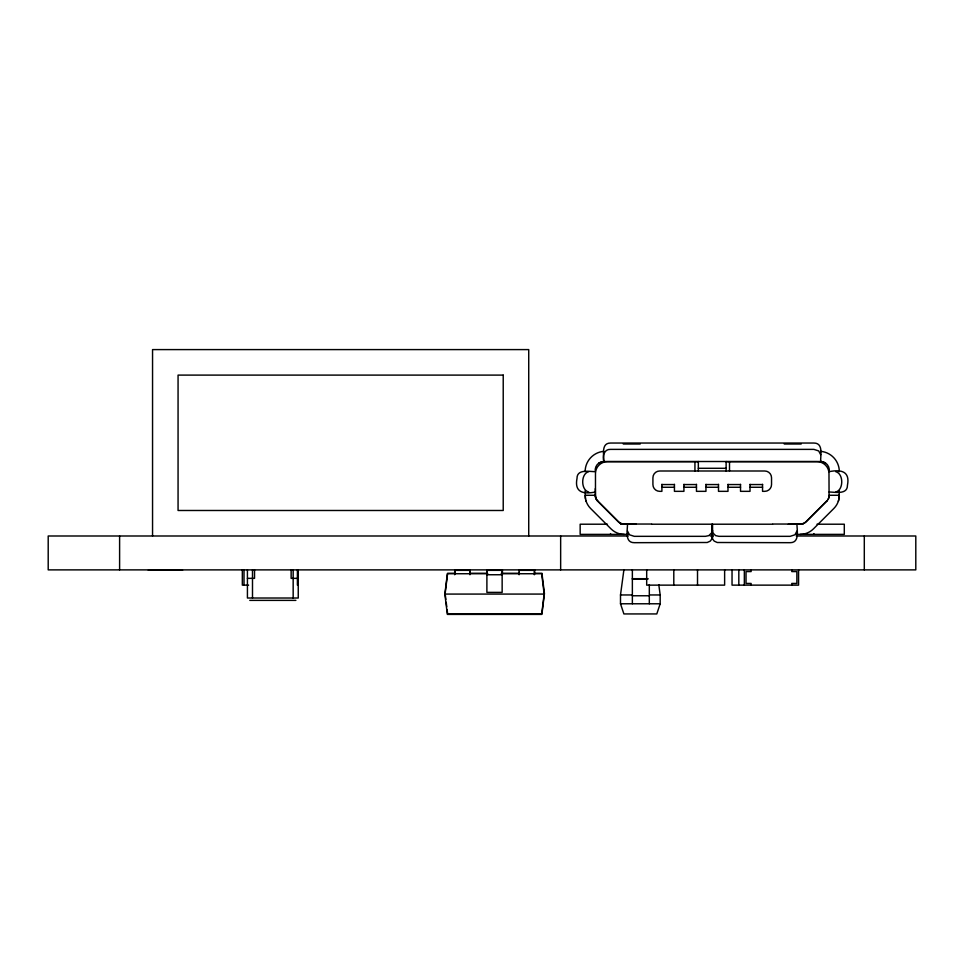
<?xml version="1.0" encoding="UTF-8"?>
<svg xmlns="http://www.w3.org/2000/svg" width="964" height="964" viewBox="0 0 964 964"><rect width="100%" height="100%" fill="white"/><g stroke="black" fill="none" stroke-linecap="round" stroke-linejoin="round"><path stroke-width="1.45" d="M595.33 492.014C582.883 494.532 574.315 492.05 577.002 478.457C576.882 468.757 589.305 471.649 595.33 471.673A8.616 8.616 0 0 1 603.777 461.515C604.103 455.574 600.741 442.97 610.549 443.042L813.893 443.042C823.714 442.97 820.352 455.574 820.677 461.515A8.616 8.616 0 0 1 829.148 471.673C841.584 469.143 850.128 471.661 847.452 485.229C847.573 494.93 835.149 492.038 829.112 492.014M825.425 462.937L820.677 461.166M501.256 573.737L541.672 573.737L544.166 594.077L541.672 614.405L447.368 614.405L444.862 594.077L447.368 573.737L487.784 573.737M658.786 584.642L660.183 594.957L660.183 603.777L656.797 613.935L623.889 613.935L620.503 603.777L620.503 594.957L623.889 569.881M838.957 498.918L839.319 490.857M796.951 531.043L794.963 534.791L790.167 536.333L718.999 536.333L715.613 535.623L712.565 532.61M838.331 501.268L838.68 500.111M828.269 499.027L828.498 498.521A8.616 8.531 0 0 0 829.076 496.388L828.98 473.541A11.857 11.857 0 0 0 817.111 461.684L726.121 461.684M711.89 532.61L708.829 535.623L705.443 536.333L634.276 536.333L629.48 534.791L627.492 531.043M800.216 524.211A8.471 8.471 0 0 0 806.205 521.729L827.028 500.882M826.497 501.208L806.145 521.56A8.471 8.471 0 0 1 800.144 524.042L772.887 524.042M599.03 462.937L603.777 461.515L820.677 461.515M623.262 444.006L640.204 444.006M784.238 444.006L801.192 444.006M588.715 471.673C580.702 473.625 580.702 490.074 588.715 492.014M835.74 492.014C843.741 490.074 843.741 473.625 835.74 471.673M698.334 461.684L607.332 461.684A11.857 11.857 0 0 0 595.475 473.541L595.475 495.207A8.471 8.471 0 0 0 597.957 501.208L618.31 521.56A8.471 8.471 0 0 0 624.298 524.042L651.556 524.042M698.334 468.287L726.121 468.287M661.894 484.555L674.439 484.555M683.922 484.555L696.466 484.555M705.949 484.555L718.493 484.555M727.989 484.555L740.521 484.555M750.016 484.555L762.548 484.555M661.894 487.266L674.439 487.266M683.922 487.266L696.466 487.266M705.949 487.266L718.493 487.266M727.989 487.266L740.521 487.266M750.016 487.266L762.548 487.266M607.441 524.211L580.159 524.211L580.159 534.381L628.54 534.381M620.635 524.211L636.144 524.211M651.929 524.211L772.526 524.211M788.311 524.211L802.831 524.211M817.002 524.211L844.295 524.211L844.295 534.381L796.228 534.381M711.89 530.983L712.866 530.983M628.299 535.996L48.2 535.996L48.2 569.881L915.8 569.881L915.8 535.996L796.252 535.996M710.323 535.996L713.324 535.996M148.311 570.254L182.582 570.254M455.116 573.267L447.633 573.267L445.139 593.607L445.85 599.415M470.095 573.267L486.555 573.267M501.521 573.267L519.488 573.267M534.454 573.267L541.937 573.267L544.443 593.607L541.937 613.935L447.633 613.935L447.103 609.585M486.892 574.749L502.148 574.749M247.423 578.352L254.532 578.352L254.532 569.881M298.25 578.352L291.14 578.352L291.14 569.881M632.36 578.689L647.892 578.689M632.36 579.039L647.892 579.039M248.604 585.136L242.326 585.136L242.326 569.881M444.862 594.077L544.166 594.077M620.503 594.957L632.264 594.957M649.893 594.957L660.183 594.957M632.36 595.764L649.314 595.764M249.784 600.379L295.876 600.379M620.503 603.777L660.183 603.777M597.415 500.882L618.237 521.729A8.471 8.471 0 0 0 624.226 524.211M596.174 499.027L595.945 498.521A8.616 8.531 0 0 1 595.378 496.388L595.306 488.628M585.775 500.111L586.124 501.268M820.677 454.683L818.689 450.935L813.893 449.381L610.549 449.381C604.006 448.983 602.392 456.382 603.777 461.515M585.497 498.918L585.136 490.857M446.212 602.319L446.742 606.681M864.298 535.996L864.298 569.881M813.893 533.598L813.893 534.381M798.566 569.881L798.566 585.136L732.038 585.136L732.038 569.881M796.951 524.211C796.951 530.248 799.903 542.756 790.167 542.684L717.252 542.503L714.216 541.129L712.565 538.96L712.565 524.211M791.781 569.881L791.781 571.58L796.866 571.58L796.866 583.437L791.781 583.437L791.781 585.136M762.548 484.326L762.548 491.339L764.753 491.339A6.772 6.772 0 0 0 771.537 484.555L771.537 477.783A6.772 6.772 0 0 0 764.753 470.998L659.689 470.998A6.772 6.772 0 0 0 652.917 477.783L652.917 484.555A6.772 6.772 0 0 0 659.689 491.339L661.894 491.339L661.894 484.326M751.113 569.881L751.113 571.58L746.028 571.58L746.028 583.437L751.113 583.437L751.113 585.136M750.016 484.326L750.016 491.339L740.521 491.339L740.521 484.326M744.341 569.881L744.341 585.136M738.822 569.881L738.822 585.136M729.507 461.684L729.507 470.998M727.989 484.326L727.989 491.339L718.493 491.339L718.493 484.326M726.121 461.515L726.121 470.998M724.627 569.881L724.627 585.136L646.687 585.136L646.687 569.881M711.89 524.211L711.89 538.96L710.239 541.129L707.202 542.503L634.276 542.684C624.539 542.756 627.504 530.248 627.492 524.211M705.949 484.326L705.949 491.339L696.466 491.339L696.466 484.326M698.334 461.515L698.334 470.998M697.514 569.881L697.514 585.136M694.936 461.684L694.936 470.998M683.922 484.326L683.922 491.339L674.439 491.339L674.439 484.326M673.8 569.881L673.8 585.136M649.314 584.606L649.314 603.777M632.36 569.881L632.36 603.777M610.549 533.598L610.549 534.381M560.65 535.996L560.65 569.881M534.61 569.881L534.61 574.291M534.333 574.749L534.333 570.351L519.09 570.351L519.09 574.749M528.73 535.996L528.73 349.595L152.553 349.595L152.553 535.996M519.355 569.881L519.355 570.977M502.413 569.881L502.413 574.291M487.169 569.881L487.169 574.291M470.215 569.881L470.215 574.291M469.95 574.749L469.95 570.351L454.695 570.351L454.695 574.749M454.972 569.881L454.972 574.291M298.238 569.881L298.25 598.017L247.423 598.017L247.423 569.881M297.406 569.881L297.406 585.136M293.164 569.881L293.164 598.017M252.496 569.881L252.496 598.017M244.013 569.881L244.013 585.136M119.608 535.996L119.608 569.881M826.666 501.268A8.471 8.471 0 0 0 829.148 495.279L839.319 495.279A18.641 18.641 0 0 1 833.86 508.462L813.399 528.911A18.641 18.641 0 0 1 800.216 534.381M820.677 451.345A20.413 20.413 0 0 1 839.319 471.673M585.136 471.673A20.413 20.413 0 0 1 603.777 451.345M624.226 534.381A18.641 18.641 0 0 1 611.043 528.911L590.595 508.462A18.641 18.641 0 0 1 585.136 495.279L595.306 495.279A8.471 8.471 0 0 0 597.788 501.268M503.22 375.104L178.063 375.104L178.063 510.486L503.22 510.486L503.22 375.104M502.148 570.351L486.892 570.351L486.892 592.378L502.148 592.378L502.148 570.351"/></g></svg>
